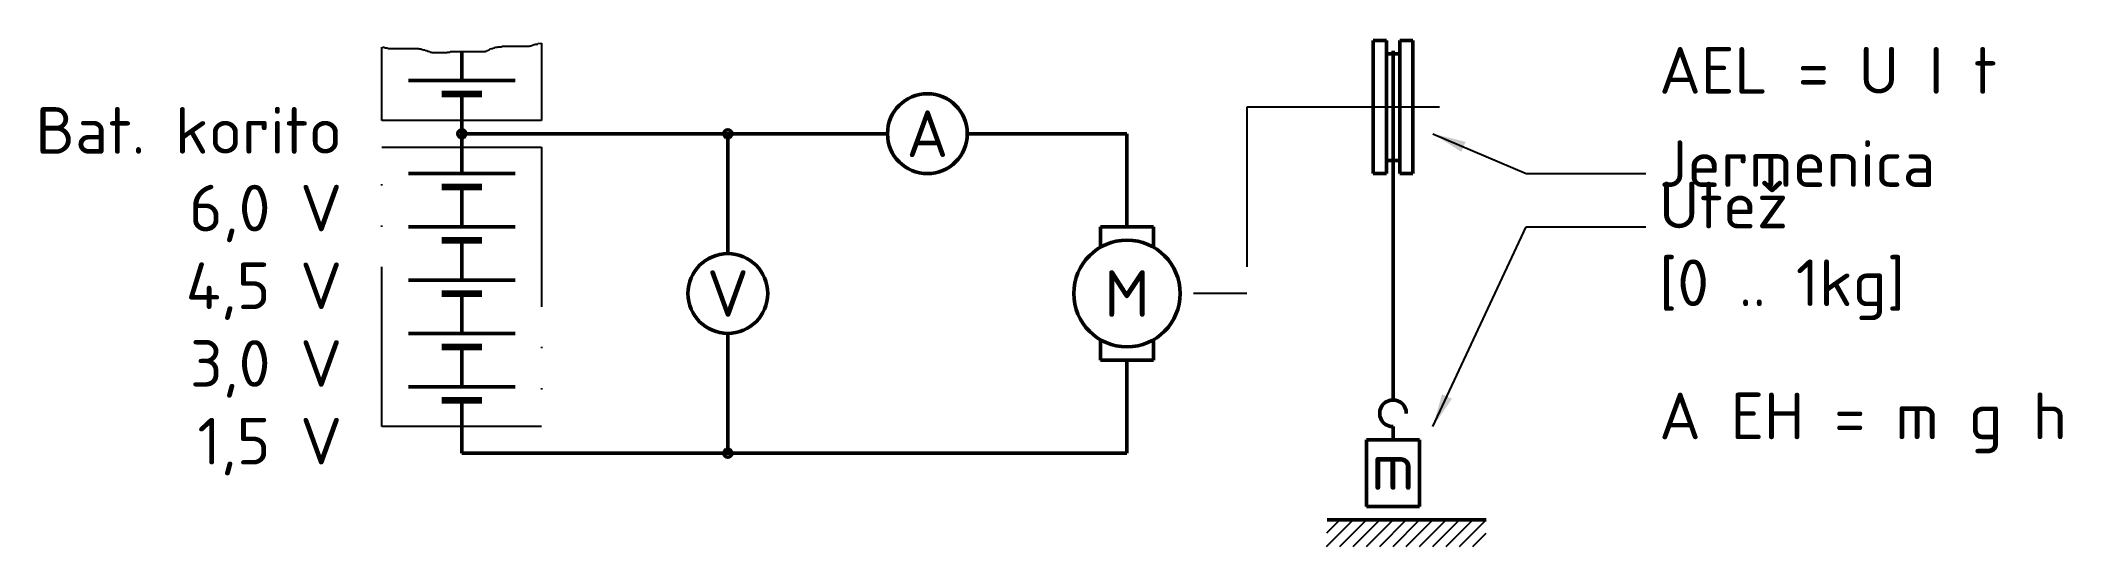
# Model space of a CAD drawing. Header units: millimetres. Extents: x -102 to 50, y -7 to 31.
import ezdxf

# ---------------------------------------------------------------- set-up
doc = ezdxf.new("R2010")
doc.units = ezdxf.units.MM
for name, pattern in [('ACAD_ISO02W100', [15, 12, -3]), ('ACAD_ISO10W100', [18, 12, -3, 0, -3]), ('ACAD_ISO12W100', [21, 12, -3, 0, -3, 0, -3])]:
    doc.linetypes.add(name, pattern=pattern)
doc.layers.get('0').update_dxf_attribs({"lineweight": 50, "true_color": 0xffffff})
for name, color, linetype, lineweight, true_color in [('kot', 7, 'Continuous', 25, 0x000000), ('nevid', 7, 'ACAD_ISO02W100', 25, 0x000000), ('sestava', 7, 'ACAD_ISO12W100', 25, 0x000000), ('sred', 7, 'ACAD_ISO10W100', 25, 0x000000)]:
    doc.layers.add(name, color=color, linetype=linetype, lineweight=lineweight, true_color=true_color)
doc.styles.get("Standard").update_dxf_attribs({"font": ''})
doc.styles.add('textstyle0', font='')
doc.styles.add('textstyle1', font='')
doc.styles.add('textstyle2', font='')
doc.styles.add('textstyle3', font='')
doc.styles.add('textstyle4', font='')
doc.styles.add('textstyle5', font='')
doc.styles.add('textstyle6', font='')
doc.styles.add('textstyle7', font='')
doc.styles.add('textstyle8', font='')
doc.styles.get('Standard').set_extended_font_data('txt')
doc.styles.get('textstyle0').set_extended_font_data('Cursive')
doc.styles.get('textstyle1').set_extended_font_data('Cursive')
doc.styles.get('textstyle2').set_extended_font_data('Cursive')
doc.styles.get('textstyle3').set_extended_font_data('Cursive')
doc.styles.get('textstyle4').set_extended_font_data('Cursive')
doc.styles.get('textstyle5').set_extended_font_data('Cursive')
doc.styles.get('textstyle6').set_extended_font_data('Cursive')
doc.styles.get('textstyle7').set_extended_font_data('Cursive')
doc.styles.get('textstyle8').set_extended_font_data('Cursive')
doc.dimstyles.get("Standard").update_dxf_attribs({"dimtxt": 2.5, "dimasz": 2.5, "dimexe": 1.25, "dimexo": 0.625, "dimtad": 1, "dimtxsty": 'Standard', "dimcen": 2.5, "dimadec": 0, "dimazin": 0, "dimtfac": 1, "dimtmove": 0, "dimatfit": 3, "dimfxl": 1, "dimarcsym": 0})

msp = doc.modelspace()

# ---------------------------------------------------------------- linework, layer by layer
for p, q in [((-0.5, 31), (-1.5, 31)), ((-1.5, 31), (-1.5, 21)), ((-0.5, 21), (-0.5, 31)), ((1.5, 31), (0.5, 31)), ((0.5, 31), (0.5, 21)), ((1.5, 21), (1.5, 31)), ((-70, 30.17), (-70, 28)), ((0.5, 30), (-0.5, 30)), ((-0.5, 30), (-0.5, 22)), ((0.5, 22), (0.5, 30)), ((-74, 28), (-66, 28)), ((-70, 27), (-70, 21)), ((-70, 24), (-38, 24)), ((-50, 15), (-50, 24)), ((-32, 24), (-20, 24)), ((-20, 24), (-20, 20)), ((-0.5, 22), (0.5, 22)), ((-74, 21), (-66, 21)), ((-70, 20), (-70, 17)), ((-20, 20), (-20, 17)), ((-1.5, 21), (-0.5, 21)), ((0.5, 21), (1.5, 21)), ((-74, 17), (-66, 17)), ((-22, 15.46), (-22, 17)), ((-22, 17), (-18, 17)), ((-18, 17), (-18, 15.46)), ((-70, 13), (-70, 16)), ((-74, 13), (-66, 13)), ((-70, 12), (-70, 9)), ((-74, 9), (-66, 9)), ((-70, 8), (-70, 5)), ((-50, 0), (-50, 9)), ((-22, 7), (-22, 8.54)), ((-18, 8.54), (-18, 7)), ((-18, 7), (-22, 7)), ((-20, 7), (-20, 0)), ((-74, 5), (-66, 5)), ((-70, 4), (-70, 0)), ((0, 2), (0, 1)), ((-70, 0), (-50, 0)), ((-20, 0), (-50, 0)), ((2, 1), (-2, 1)), ((-2, 1), (-2, -4)), ((2, -4), (2, 1)), ((-2, -4), (2, -4)), ((-4.94, -5), (7, -5))]:
    msp.add_line(p, q)
at = {"color": 252, "true_color": 0xa0a0a4}
for q in [(0, 30.23), (0, 4)]:
    msp.add_line((0, 30), q, dxfattribs=at)
at = {"lineweight": 100}
for p, q in [((-71.5, 27), (-68.5, 27)), ((-71.5, 20), (-68.5, 20)), ((-71.5, 16), (-68.5, 16)), ((-71.5, 12), (-68.5, 12)), ((-71.5, 8), (-68.5, 8)), ((-71.5, 4), (-68.5, 4))]:
    msp.add_line(p, q, dxfattribs=at)
for centre, radius in [((-35, 24), 3), ((-20, 12), 4), ((-50, 12), 3)]:
    msp.add_circle(centre, radius)
at = {"lineweight": 50}
for centre in [(-70, 24), (-50, 24), (-50, 0)]:
    msp.add_circle(centre, 0.3, dxfattribs=at)
msp.add_arc((0, 3), 1, 360, 270)
at = {"layer": 'kot'}
for p, q in [((-4, -5), (-5, -6)), ((-5, -7), (-3, -5)), ((-4, -7), (-2, -5)), ((-3, -7), (-1, -5)), ((-2, -7), (0, -5)), ((-1, -7), (1, -5)), ((0, -7), (2, -5)), ((1, -7), (3, -5)), ((2, -7), (4, -5)), ((3, -7), (5, -5)), ((4, -7), (6, -5)), ((5, -7), (7, -5)), ((6, -7), (7, -6))]:
    msp.add_line(p, q, dxfattribs=at)
at = {"layer": 'sestava'}
for p, q in [((-76, 25), (-76, 30.49)), ((-75.95, 30.49), (-75.91, 30.49)), ((-75.91, 30.49), (-75.87, 30.49)), ((-75.87, 30.49), (-75.79, 30.45)), ((-75.79, 30.45), (-75.75, 30.45)), ((-75.75, 30.45), (-75.71, 30.45)), ((-75.71, 30.45), (-75.67, 30.45)), ((-75.67, 30.45), (-75.63, 30.45)), ((-75.63, 30.45), (-75.59, 30.45)), ((-75.59, 30.45), (-75.55, 30.41)), ((-75.55, 30.41), (-75.5, 30.41)), ((-75.5, 30.41), (-75.46, 30.41)), ((-75.46, 30.41), (-75.42, 30.41)), ((-75.42, 30.41), (-75.34, 30.41)), ((-75.34, 30.41), (-75.26, 30.41)), ((-75.26, 30.41), (-75.22, 30.41)), ((-75.22, 30.41), (-75.18, 30.41)), ((-75.18, 30.41), (-75.14, 30.41)), ((-75.14, 30.41), (-75.1, 30.41)), ((-75.1, 30.41), (-75.06, 30.41)), ((-75.06, 30.41), (-75.02, 30.41)), ((-75.02, 30.41), (-74.98, 30.41)), ((-74.98, 30.41), (-74.94, 30.41)), ((-74.94, 30.41), (-74.9, 30.41)), ((-74.9, 30.41), (-74.86, 30.41)), ((-74.86, 30.41), (-74.82, 30.41)), ((-74.82, 30.41), (-74.78, 30.41)), ((-74.78, 30.41), (-74.74, 30.41)), ((-74.74, 30.41), (-74.7, 30.41)), ((-74.7, 30.41), (-74.66, 30.41)), ((-74.66, 30.41), (-74.62, 30.41)), ((-74.62, 30.41), (-74.58, 30.41)), ((-74.58, 30.41), (-74.5, 30.41)), ((-74.5, 30.41), (-74.46, 30.41)), ((-74.46, 30.41), (-74.42, 30.41)), ((-74.42, 30.41), (-74.38, 30.41)), ((-74.38, 30.41), (-74.34, 30.41)), ((-74.34, 30.41), (-74.3, 30.41)), ((-74.3, 30.41), (-74.22, 30.41)), ((-74.22, 30.41), (-74.18, 30.41)), ((-74.18, 30.41), (-74.1, 30.41)), ((-74.1, 30.41), (-74.06, 30.41)), ((-74.06, 30.41), (-73.94, 30.41)), ((-73.94, 30.41), (-73.82, 30.41)), ((-73.82, 30.41), (-73.78, 30.41)), ((-73.78, 30.41), (-73.7, 30.41)), ((-73.7, 30.41), (-73.66, 30.41)), ((-73.66, 30.41), (-73.58, 30.41)), ((-73.58, 30.41), (-73.54, 30.41)), ((-73.54, 30.41), (-73.46, 30.41)), ((-73.46, 30.41), (-73.42, 30.41)), ((-73.42, 30.41), (-73.33, 30.41)), ((-73.33, 30.41), (-73.29, 30.41)), ((-73.29, 30.41), (-73.25, 30.41)), ((-73.25, 30.41), (-73.21, 30.37)), ((-67.87, 30.37), (-67.75, 30.41)), ((-67.75, 30.41), (-67.67, 30.41)), ((-67.67, 30.41), (-67.63, 30.45)), ((-67.63, 30.45), (-67.59, 30.45)), ((-67.59, 30.45), (-67.55, 30.45)), ((-67.55, 30.45), (-67.47, 30.49)), ((-67.47, 30.49), (-67.43, 30.49)), ((-67.43, 30.49), (-67.35, 30.49)), ((-67.35, 30.49), (-67.27, 30.53)), ((-67.27, 30.53), (-67.19, 30.53)), ((-67.19, 30.53), (-67.11, 30.53)), ((-67.11, 30.53), (-67.03, 30.53)), ((-67.03, 30.53), (-66.94, 30.57)), ((-66.94, 30.57), (-66.82, 30.57)), ((-66.82, 30.57), (-66.7, 30.57)), ((-66.7, 30.57), (-66.58, 30.57)), ((-66.58, 30.57), (-66.5, 30.57)), ((-66.5, 30.57), (-66.38, 30.57)), ((-66.38, 30.57), (-66.3, 30.57)), ((-66.3, 30.57), (-66.1, 30.57)), ((-66.1, 30.57), (-65.98, 30.57)), ((-65.98, 30.57), (-65.9, 30.57)), ((-65.9, 30.57), (-65.86, 30.57)), ((-65.86, 30.57), (-65.78, 30.57)), ((-65.78, 30.57), (-65.7, 30.57)), ((-65.7, 30.57), (-65.62, 30.57)), ((-65.62, 30.57), (-65.54, 30.57)), ((-65.54, 30.57), (-65.46, 30.57)), ((-65.46, 30.57), (-65.3, 30.57)), ((-65.3, 30.57), (-65.22, 30.57)), ((-65.22, 30.57), (-65.1, 30.57)), ((-65.1, 30.57), (-65.06, 30.57)), ((-65.06, 30.57), (-64.98, 30.57)), ((-64.98, 30.57), (-64.94, 30.57)), ((-64.94, 30.57), (-64.86, 30.61)), ((-64.86, 30.61), (-64.82, 30.61)), ((-64.82, 30.61), (-64.69, 30.65)), ((-64.69, 30.65), (-64.57, 30.69)), ((-64.57, 30.69), (-64.53, 30.69)), ((-64.53, 30.69), (-64.45, 30.73)), ((-64.45, 30.73), (-64.37, 30.73)), ((-64.37, 30.73), (-64.33, 30.73)), ((-64.33, 30.73), (-64.29, 30.73)), ((-64.29, 30.77), (-64, 30.8)), ((-64.29, 30.73), (-64.29, 30.77)), ((-64, 30.8), (-64, 25)), ((-73.21, 30.37), (-73.17, 30.37)), ((-73.17, 30.37), (-73.13, 30.37)), ((-73.13, 30.37), (-73.09, 30.37)), ((-73.09, 30.37), (-72.97, 30.33)), ((-72.97, 30.33), (-72.89, 30.29)), ((-72.89, 30.29), (-72.77, 30.29)), ((-72.77, 30.29), (-72.73, 30.25)), ((-72.73, 30.25), (-72.65, 30.25)), ((-72.65, 30.25), (-72.57, 30.21)), ((-72.57, 30.21), (-72.53, 30.21)), ((-72.53, 30.21), (-72.45, 30.17)), ((-72.45, 30.17), (-72.37, 30.13)), ((-72.37, 30.13), (-72.33, 30.13)), ((-72.33, 30.13), (-72.29, 30.13)), ((-72.29, 30.13), (-72.25, 30.09)), ((-72.25, 30.09), (-72.21, 30.09)), ((-72.21, 30.09), (-72.17, 30.09)), ((-72.17, 30.09), (-72.13, 30.09)), ((-72.13, 30.09), (-72.09, 30.09)), ((-72.09, 30.09), (-72.05, 30.09)), ((-72.05, 30.09), (-71.97, 30.09)), ((-71.97, 30.09), (-71.85, 30.09)), ((-71.85, 30.09), (-71.73, 30.09)), ((-71.73, 30.09), (-71.69, 30.09)), ((-71.69, 30.09), (-71.61, 30.09)), ((-71.61, 30.09), (-71.57, 30.09)), ((-71.57, 30.09), (-71.53, 30.09)), ((-71.53, 30.09), (-71.49, 30.09)), ((-71.49, 30.09), (-71.37, 30.09)), ((-71.37, 30.09), (-71.29, 30.09)), ((-71.29, 30.09), (-71.25, 30.09)), ((-71.25, 30.09), (-71.12, 30.09)), ((-71.12, 30.09), (-71.08, 30.13)), ((-71.08, 30.13), (-70.96, 30.13)), ((-70.96, 30.13), (-70.92, 30.13)), ((-70.92, 30.13), (-70.88, 30.13)), ((-70.88, 30.13), (-70.88, 30.17)), ((-70.88, 30.17), (-70.84, 30.17)), ((-70.84, 30.17), (-70.8, 30.17)), ((-70.8, 30.17), (-70.76, 30.17)), ((-70.76, 30.17), (-70.64, 30.17)), ((-70.64, 30.17), (-70.52, 30.17)), ((-70.52, 30.17), (-70.4, 30.17)), ((-70.4, 30.17), (-70.24, 30.17)), ((-70.24, 30.17), (-70.12, 30.17)), ((-70.12, 30.17), (-70.08, 30.17)), ((-70.08, 30.17), (-70, 30.17)), ((-70, 30.17), (-69.88, 30.17)), ((-69.88, 30.17), (-69.8, 30.17)), ((-69.8, 30.17), (-69.72, 30.17)), ((-69.72, 30.17), (-69.68, 30.17)), ((-69.68, 30.17), (-69.6, 30.17)), ((-69.6, 30.17), (-69.56, 30.17)), ((-69.56, 30.17), (-69.4, 30.17)), ((-69.4, 30.17), (-69.32, 30.17)), ((-69.32, 30.17), (-69.2, 30.17)), ((-69.2, 30.17), (-69.12, 30.17)), ((-69.12, 30.17), (-69.03, 30.17)), ((-69.03, 30.17), (-68.95, 30.17)), ((-68.95, 30.17), (-68.87, 30.17)), ((-68.87, 30.17), (-68.83, 30.17)), ((-68.83, 30.17), (-68.75, 30.17)), ((-68.75, 30.17), (-68.67, 30.17)), ((-68.67, 30.17), (-68.55, 30.17)), ((-68.55, 30.17), (-68.47, 30.17)), ((-68.47, 30.17), (-68.35, 30.17)), ((-68.35, 30.17), (-68.31, 30.17)), ((-68.31, 30.17), (-68.27, 30.17)), ((-68.27, 30.17), (-68.23, 30.17)), ((-68.23, 30.17), (-68.23, 30.21)), ((-68.23, 30.21), (-68.19, 30.21)), ((-68.19, 30.21), (-68.15, 30.21)), ((-68.15, 30.21), (-68.11, 30.25)), ((-68.11, 30.25), (-68.07, 30.25)), ((-68.07, 30.25), (-67.95, 30.29)), ((-67.95, 30.29), (-67.87, 30.37)), ((-3.5, 26), (-11, 26)), ((-11, 26), (-11, 12)), ((-64, 25), (-76, 25)), ((-76, 23), (-64, 23)), ((-76, 2), (-76, 23)), ((-64, 23), (-64, 2)), ((-11, 12), (-15, 12)), ((-64, 2), (-76, 2))]:
    msp.add_line(p, q, dxfattribs=at)
at = {"layer": 'sred', "ltscale": 0.8}
msp.add_line((3.5, 26), (-3.5, 26), dxfattribs=at)

# ---------------------------------------------------------------- texts
at = {"char_height": 3.5, "attachment_point": 5}
for s, insert, style in [('\\fISOCPEUR|b0|i0|c0|p0;A', (-35, 24), 'textstyle1'), ('\\fISOCPEUR|b0|i0|c0|p0;V', (-50, 12), 'textstyle2'), ('\\fISOCPEUR|b0|i0|c0|p0;M', (-20, 12), 'textstyle3'), ('\\fISOCPEUR|b0|i0|c0|p0;m', (0, -1), 'textstyle8')]:
    msp.add_mtext(s, dxfattribs=dict(at, insert=insert, style=style))
at = {"layer": 'kot', "color": 252, "true_color": 0xa0a0a4, "char_height": 3.5, "attachment_point": 7}
for s, insert, style in [('\\fISOCPEUR|b0|i0|c0|p0;A\\S^EL; = U I t', (20, 27), 'textstyle7'), ('\\fISOCPEUR|b0|i0|c0|p0;Jermenica', (20, 20), 'textstyle5'), ('\\fISOCPEUR|b0|i0|c0|p0;Utež\\P[0 .. 1kg]', (20, 10), 'textstyle4'), ('\\fISOCPEUR|b0|i0|c0|p0;A\\S^MEH; = m g h', (20, 0), 'textstyle6')]:
    msp.add_mtext(s, dxfattribs=dict(at, insert=insert, style=style))
at = {"layer": 'nevid', "color": 252, "true_color": 0xa0a0a4, "insert": (-79, 26), "char_height": 3.5, "attachment_point": 3, "style": 'textstyle0'}
msp.add_mtext('\\fISOCPEUR|b0|i0|c0|p0;Bat. korito\\P6,0 V\\P4,5 V\\P3,0 V\\P1,5 V', dxfattribs=at)

# ---------------------------------------------------------------- leaders
at = {"layer": 'kot', "color": 252, "true_color": 0xa0a0a4}
for points in [[(3, 24), (10, 21), (19, 21)], [(3, 2), (10, 17), (19, 17)]]:
    msp.add_leader(points, dimstyle='Standard', override={"dimscale": 1}, dxfattribs=at)

doc.saveas('drawing.dxf')
